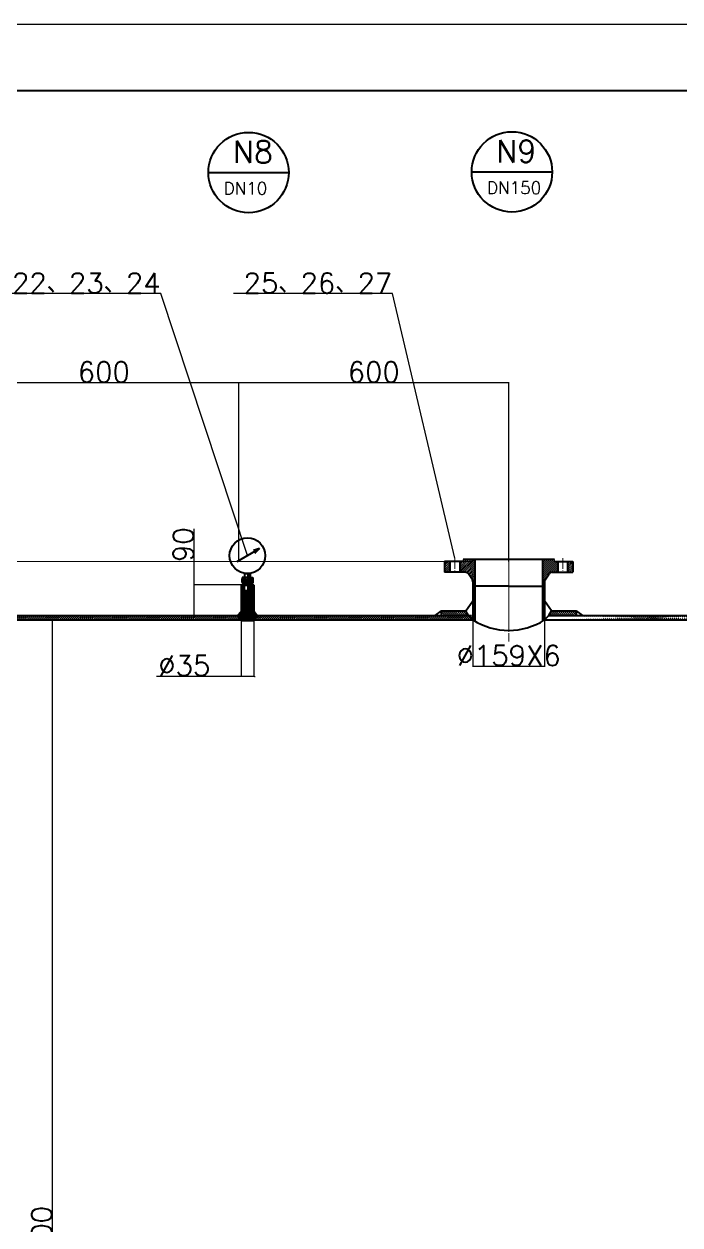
# Model space of a CAD drawing. Extents: x -11028 to 1475, y 2438 to 11279.
# Drawn here: x -4811 to -3353, y 8608 to 11279 of the extents above; entities that cross this region are included whole.
import ezdxf

# ---------------------------------------------------------------- set-up
doc = ezdxf.new("R2010")
doc.units = 0
doc.linetypes.add('ACAD_ISO04W100', pattern=[30.5, 24, -3, 0.5, -3])
doc.layers.get('DEFPOINTS').update_dxf_attribs({"linetype": 'CONTINUOUS', "lineweight": 13})
for name, color, linetype, lineweight in [('1粗实线', 3, 'CONTINUOUS', 40), ('2细实线', 7, 'CONTINUOUS', 25), ('3中心线', 30, 'ACAD_ISO04W100', 20), ('6双点划线', 6, 'CONTINUOUS', 20)]:
    doc.layers.add(name, color=color, linetype=linetype, lineweight=lineweight)
doc.styles.add('ST3', font='txt.shx', dxfattribs={"height": 45, "bigfont": 'intecad.shx'})
doc.dimstyles.get("Standard").update_dxf_attribs({"dimtxt": 0.18, "dimasz": 0.18, "dimexe": 0.18, "dimexo": 0.0625, "dimgap": 0.09, "dimtad": 0, "dimtih": 1, "dimtoh": 1, "dimdec": 4, "dimzin": 0, "dimdsep": 46, "dimtxsty": 'Standard', "dimcen": 0.09, "dimadec": 0, "dimazin": 0, "dimtfac": 1, "dimtdec": 4, "dimtofl": 0, "dimtmove": 0, "dimatfit": 3, "dimfxl": 0, "dimtolj": 1, "dimtzin": 0, "dimarcsym": 0})
doc.dimstyles.new('STANDARD$0', dxfattribs={"dimscale": 5, "dimtxt": 2.5, "dimasz": 2.5, "dimexe": 1.25, "dimexo": 0.625, "dimtad": 1, "dimdec": 4, "dimrnd": 1, "dimdsep": 46, "dimlunit": 6, "dimtxsty": 'Standard', "dimcen": -2.5, "dimadec": 0, "dimazin": 0, "dimtfac": 1, "dimtdec": 4, "dimtmove": 0, "dimatfit": 1, "dimfxl": 0, "dimtolj": 1, "dimtzin": 0, "dimarcsym": 0})

# ---------------------------------------------------------------- blocks, each defined once
blk = doc.blocks.new('*D22')
at = {"layer": '2细实线', "color": 7, "lineweight": -2}
for p, q in [((-4365.7, 9953.9), (-4749.6, 9953.9)), ((-4748.3, 9952.7), (-4748.3, 7155.2)), ((-4500.7, 7153.9), (-4749.6, 7153.9))]:
    blk.add_line(p, q, dxfattribs=at)
at = {"layer": '2细实线', "color": 7}
for points in [[(-4748.5, 9952.7), (-4748.1, 9952.7), (-4748.3, 9953.9)], [(-4748.5, 7155.2), (-4748.1, 7155.2), (-4748.3, 7153.9)]]:
    blk.add_solid(points, dxfattribs=at)
at = {"layer": 'DEFPOINTS', "color": 0}
for p in [(-4365.7, 9953.9), (-4748.3, 7153.9), (-4500.7, 7153.9)]:
    blk.add_point(p, dxfattribs=at)
at = {"layer": '2细实线', "color": 7, "insert": (-4772.1, 8553.9), "char_height": 45, "attachment_point": 5, "rotation": 90, "style": 'ST3'}
blk.add_mtext('\\A1;%%C2800', dxfattribs=at)
blk = doc.blocks.new('*D36')
at = {"layer": '2细实线', "color": 7, "lineweight": -2}
for p, q in [((-4328.3, 9952.5), (-4328.3, 9827)), ((-4300.5, 9952.5), (-4300.5, 9827)), ((-4329.8, 9828.3), (-4516.3, 9828.3)), ((-4300.5, 9828.3), (-4328.3, 9828.3)), ((-4299, 9828.3), (-4297.5, 9828.3))]:
    blk.add_line(p, q, dxfattribs=at)
at = {"layer": '2细实线', "color": 7}
for points in [[(-4329.8, 9828.5), (-4329.8, 9828), (-4328.3, 9828.3)], [(-4299, 9828.5), (-4299, 9828), (-4300.5, 9828.3)]]:
    blk.add_solid(points, dxfattribs=at)
at = {"layer": 'DEFPOINTS', "color": 0}
for p in [(-4328.3, 9952.7), (-4300.5, 9952.7), (-4300.5, 9828.3)]:
    blk.add_point(p, dxfattribs=at)
at = {"layer": '2细实线', "color": 7, "insert": (-4454.8, 9852.3), "char_height": 45, "attachment_point": 5, "style": 'ST3'}
blk.add_mtext('\\A1;%%C35', dxfattribs=at)
blk = doc.blocks.new('*D35')
at = {"layer": '2细实线', "color": 7, "linetype": 'ByBlock', "lineweight": -2}
for p, q in [((-4433.2, 10033.4), (-4433.2, 10156.4)), ((-4327.1, 10032.1), (-4434.4, 10032.1)), ((-4433.2, 9962.7), (-4433.2, 10032.1)), ((-4367.5, 9962.7), (-4434.4, 9962.7)), ((-4433.2, 9961.4), (-4433.2, 9960.2))]:
    blk.add_line(p, q, dxfattribs=at)
at = {"layer": '2细实线', "color": 7, "linetype": 'ByBlock'}
for points in [[(-4433.4, 10033.4), (-4433, 10033.4), (-4433.2, 10032.1)], [(-4433.4, 9961.4), (-4433, 9961.4), (-4433.2, 9962.7)]]:
    blk.add_solid(points, dxfattribs=at)
at = {"layer": 'DEFPOINTS', "color": 0, "linetype": 'ByBlock'}
for p in [(-4327.1, 10032.1), (-4433.2, 9962.7), (-4367.5, 9962.7)]:
    blk.add_point(p, dxfattribs=at)
at = {"layer": '2细实线', "color": 7, "linetype": 'ByBlock', "insert": (-4456.9, 10121.4), "char_height": 45, "attachment_point": 5, "rotation": 90, "style": 'ST3'}
blk.add_mtext('\\A1;90', dxfattribs=at)
blk = doc.blocks.new('*D64')
at = {"layer": '2细实线', "color": 7, "lineweight": -2}
for p, q in [((-3813.2, 10031.1), (-3813.2, 9849.5)), ((-3654.2, 10033.5), (-3654.2, 9849.5)), ((-3811.7, 9850.7), (-3655.7, 9850.7))]:
    blk.add_line(p, q, dxfattribs=at)
at = {"layer": '2细实线', "color": 7}
for points in [[(-3811.7, 9851), (-3811.7, 9850.5), (-3813.2, 9850.7)], [(-3655.7, 9851), (-3655.7, 9850.5), (-3654.2, 9850.7)]]:
    blk.add_solid(points, dxfattribs=at)
at = {"layer": 'DEFPOINTS', "color": 0}
for p in [(-3813.2, 10031.3), (-3654.2, 10033.7), (-3654.2, 9850.7)]:
    blk.add_point(p, dxfattribs=at)
at = {"layer": '2细实线', "color": 7, "insert": (-3733.7, 9874.7), "char_height": 45, "attachment_point": 5, "style": 'ST3'}
blk.add_mtext('\\A1;%%C159X6', dxfattribs=at)
blk = doc.blocks.new('*D73')
at = {"layer": '2细实线', "color": 7, "linetype": 'ByBlock', "lineweight": -2}
for p, q in [((-4933.7, 10446.8), (-4933.7, 10482.8)), ((-4932.4, 10481.6), (-4334.9, 10481.6)), ((-4333.7, 10083.9), (-4333.7, 10482.8))]:
    blk.add_line(p, q, dxfattribs=at)
at = {"layer": '2细实线', "color": 7, "linetype": 'ByBlock'}
for points in [[(-4932.4, 10481.8), (-4932.4, 10481.3), (-4933.7, 10481.6)], [(-4334.9, 10481.8), (-4334.9, 10481.3), (-4333.7, 10481.6)]]:
    blk.add_solid(points, dxfattribs=at)
at = {"layer": 'DEFPOINTS', "color": 0, "linetype": 'ByBlock'}
for p in [(-4333.7, 10481.6), (-4933.7, 10446.8), (-4333.7, 10083.9)]:
    blk.add_point(p, dxfattribs=at)
at = {"layer": '2细实线', "color": 7, "linetype": 'ByBlock', "insert": (-4633.7, 10505.3), "char_height": 45, "attachment_point": 5, "style": 'ST3'}
blk.add_mtext('\\A1;600', dxfattribs=at)
blk = doc.blocks.new('*D74')
at = {"layer": '2细实线', "color": 7, "linetype": 'ByBlock', "lineweight": -2}
for p, q in [((-4333.7, 10446.8), (-4333.7, 10482.8)), ((-4332.4, 10481.6), (-3734.9, 10481.6)), ((-3733.7, 10083.9), (-3733.7, 10482.8))]:
    blk.add_line(p, q, dxfattribs=at)
at = {"layer": '2细实线', "color": 7, "linetype": 'ByBlock'}
for points in [[(-4332.4, 10481.8), (-4332.4, 10481.3), (-4333.7, 10481.6)], [(-3734.9, 10481.8), (-3734.9, 10481.3), (-3733.7, 10481.6)]]:
    blk.add_solid(points, dxfattribs=at)
at = {"layer": 'DEFPOINTS', "color": 0, "linetype": 'ByBlock'}
for p in [(-3733.7, 10481.6), (-4333.7, 10446.8), (-3733.7, 10083.9)]:
    blk.add_point(p, dxfattribs=at)
at = {"layer": '2细实线', "color": 7, "linetype": 'ByBlock', "insert": (-4033.7, 10505.3), "char_height": 45, "attachment_point": 5, "style": 'ST3'}
blk.add_mtext('\\A1;600', dxfattribs=at)

msp = doc.modelspace()

# ---------------------------------------------------------------- hatches: boundary and pattern name
at = {"layer": '2细实线', "linetype": 'ByBlock'}
h = msp.add_hatch(dxfattribs=at)
h.set_pattern_fill('ANSI31', color=256, style=0)
h.paths.add_polyline_path([(-3808.68648, 10088.40449), (-3835.18648, 10088.40449), (-3835.18648, 10083.90449), (-3842.68648, 10083.90449), (-3842.68648, 10059.90449), (-3829.99937, 10059.90449, -0.2523857402), (-3823.31604, 10056.30142), (-3814.50314, 10042.90582, -0.1465112972), (-3813.18648, 10038.50889), (-3813.18648, 10028.90449), (-3808.68648, 10028.90449)])
h.paths.add_polyline_path([(-3864.68648, 10083.90449), (-3876.18648, 10083.90449), (-3876.18648, 10059.90449), (-3864.68648, 10059.90449)])
h.paths.add_polyline_path([(-3624.68648, 10083.90449), (-3632.18648, 10083.90449), (-3632.18648, 10088.40449), (-3658.68648, 10088.40449), (-3658.68648, 10028.90449), (-3654.18648, 10028.90449), (-3654.18648, 10038.50889, -0.1465112972), (-3652.86981, 10042.90582), (-3644.05691, 10056.30142, -0.2523857402), (-3637.37358, 10059.90449), (-3624.68648, 10059.90449)])
h.paths.add_polyline_path([(-3591.18648, 10083.90449), (-3602.68648, 10083.90449), (-3602.68648, 10059.90449), (-3591.18648, 10059.90449)])
h = msp.add_hatch(dxfattribs=at)
h.set_pattern_fill('ANSI31', color=256, angle=90, style=0)
h.paths.add_polyline_path([(-3828.74975, 9973.90449), (-3883.68648, 9973.90449), (-3883.68648, 9963.90449), (-3823.15035, 9963.90449)])
h.paths.add_polyline_path([(-3808.68648, 10028.90449), (-3813.18648, 10028.90449), (-3813.18648, 9953.90449, 0.0089968987), (-3808.68648, 9951.12422)])
h.paths.add_polyline_path([(-3654.18648, 10028.90449), (-3658.68648, 10028.90449), (-3658.68648, 9951.12422, 0.0089968987), (-3654.18648, 9953.90449)])
h.paths.add_polyline_path([(-3583.68648, 9973.90449), (-3638.6232, 9973.90449), (-3644.2226, 9963.90449), (-3583.68648, 9963.90449)])
h = msp.add_hatch(dxfattribs=at)
h.set_pattern_fill('ANSI31', color=256, style=0)
h.paths.add_polyline_path([(-4337.7062, 9962.65449), (-4336.58307, 9963.90449), (-4896.46967, 9963.90449), (-4904.39231, 9953.90449), (-4329.4126, 9953.90449)])
h.paths.add_polyline_path([(-3813.18648, 9963.90449), (-4292.5231, 9963.90449), (-4291.59452, 9962.65449), (-4299.72547, 9953.90449), (-3813.18648, 9953.90449)])
h = msp.add_hatch(dxfattribs=at)
h.set_pattern_fill('ANSI37', color=256, scale=0.148845, angle=90, style=0)
h.set_pattern_definition([(135, (-43696.76267, -32860.21826), (-0.334166661, -0.334166661), []), (225, (-43696.76267, -32860.21826), (0.334166661, -0.334166661), [])])
h.paths.add_polyline_path([(-4328.30078, 9973.1223), (-4337.7062, 9962.65449), (-4328.30078, 9962.65449)])
h.paths.add_polyline_path([(-4328.30078, 9962.65449), (-4337.7062, 9962.65449), (-4328.30078, 9952.73149)])
h.paths.add_polyline_path([(-4291.59452, 9962.65449), (-4300.51639, 9962.65449), (-4300.51639, 9953.05336)])
h.paths.add_polyline_path([(-4300.51639, 9974.66454), (-4300.51639, 9962.65449), (-4291.59452, 9962.65449)])
h = msp.add_hatch(dxfattribs=at)
h.set_pattern_fill('ANSI31', color=256, style=0)
edge = h.paths.add_edge_path()
edge.add_line((-3654.18648, 9953.90449), (-3196.15084, 9953.90449))
edge.add_line((-3644.2226, 9963.90449), (-3195.18608, 9963.90449))

# ---------------------------------------------------------------- linework, layer by layer
at = {"layer": '1粗实线', "linetype": 'ByBlock'}
for p, q in [((1308.87889, 11130.45115), (-10655.65875, 11130.45115)), ((-3828.74975, 9973.90449), (-3813.18648, 9996.20669)), ((-3638.6232, 9973.90449), (-3654.18648, 9996.20669)), ((-4896.99614, 9963.90449), (-3816.29853, 9963.90449)), ((-3883.68648, 9973.90449), (-3897.97855, 9963.90449)), ((-3883.68648, 9973.90449), (-3828.74975, 9973.90449)), ((-3823.15035, 9963.90449), (-3828.74975, 9973.90449)), ((-3813.18648, 9953.90449), (-3823.15035, 9963.90449)), ((-3654.18648, 9953.90449), (-3644.2226, 9963.90449)), ((-3644.2226, 9963.90449), (-3638.6232, 9973.90449)), ((-3644.2226, 9963.90449), (-3195.18608, 9963.90449)), ((-3638.6232, 9973.90449), (-3583.68648, 9973.90449)), ((-3583.68648, 9973.90449), (-3569.3944, 9963.90449)), ((-6104.39231, 9953.90449), (-3813.18648, 9953.90449)), ((-3654.18648, 9953.90449), (-3196.15084, 9953.90449))]:
    msp.add_line(p, q, dxfattribs=at)
at = {"layer": '1粗实线'}
for p, q in [((-4401.26681, 10949.01521), (-4222.5483, 10949.01521)), ((-3815.8433, 10950.26521), (-3637.12479, 10950.26521)), ((-4337.37487, 10083.59083), (-4287.49572, 10112.38858)), ((-4287.49572, 10112.38858), (-4301.17229, 10108.30971)), ((-4301.17229, 10108.30971), (-4293.5742, 10108.87916)), ((-4287.49572, 10112.38858), (-4297.86641, 10102.58375)), ((-4297.86641, 10102.58375), (-4293.5742, 10108.87916)), ((-3876.18648, 10083.90449), (-3876.18648, 10059.90449)), ((-3835.18648, 10083.90449), (-3876.18648, 10083.90449)), ((-3864.68648, 10083.90449), (-3864.68648, 10059.90449)), ((-3842.68648, 10083.90449), (-3842.68648, 10059.90449)), ((-3632.18648, 10088.40449), (-3835.18648, 10088.40449)), ((-3808.68648, 10088.40449), (-3808.68648, 9951.12422)), ((-3658.68648, 10088.40449), (-3658.68648, 9951.12422)), ((-3632.18648, 10083.90449), (-3591.18648, 10083.90449)), ((-3624.68648, 10083.90449), (-3624.68648, 10059.90449)), ((-3602.68648, 10083.90449), (-3602.68648, 10059.90449)), ((-3591.18648, 10083.90449), (-3591.18648, 10059.90449)), ((-4314.40859, 10047.99226), (-4326.31618, 10047.99226)), ((-4326.31618, 10047.99226), (-4326.31618, 10035.29082)), ((-4326.0795, 10037.67234), (-4326.0795, 10045.61074)), ((-4326.0795, 10045.61074), (-4316.77091, 10045.61074)), ((-4320.7593, 10057.51834), (-4308.05787, 10057.51834)), ((-4320.7593, 10057.51834), (-4320.7593, 10047.99226)), ((-4316.77091, 10037.67234), (-4316.77091, 10045.61074)), ((-4314.40859, 10053.54914), (-4310.24093, 10053.54914)), ((-4311.23323, 10053.54914), (-4311.23323, 10017.82635)), ((-4308.05787, 10057.51834), (-4308.05787, 10047.99226)), ((-4308.05787, 10047.99226), (-4302.50099, 10047.99226)), ((-4302.50099, 10047.99226), (-4302.50099, 10035.29082)), ((-3829.99937, 10059.90449), (-3876.18648, 10059.90449)), ((-3814.50314, 10042.90582), (-3823.31604, 10056.30142)), ((-3652.86981, 10042.90582), (-3644.05691, 10056.30142)), ((-3637.37358, 10059.90449), (-3591.18648, 10059.90449)), ((-4328.30078, 10030.87707), (-4327.06239, 10032.11546)), ((-4328.30078, 10030.87707), (-4328.30078, 9952.73149)), ((-4327.06239, 10032.11546), (-4301.75478, 10032.11546)), ((-4314.40859, 10035.29082), (-4326.31618, 10035.29082)), ((-4326.0795, 10037.67234), (-4316.77091, 10037.67234)), ((-4314.40859, 10032.11546), (-4322.7439, 10032.11546)), ((-4322.7439, 10032.11546), (-4322.7439, 10019.01711)), ((-4321.55314, 10030.87707), (-4322.7439, 10032.11546)), ((-4322.7439, 10019.01711), (-4314.40859, 10019.01711)), ((-4322.7439, 10019.01711), (-4321.55314, 10017.82635)), ((-4321.55314, 10030.87707), (-4321.55314, 10016.23867)), ((-4321.55314, 10030.87707), (-4314.40859, 10030.87707)), ((-4321.55314, 10017.82635), (-4307.26403, 10017.82635)), ((-4320.7593, 10035.29082), (-4320.7593, 10032.11546)), ((-4307.26403, 10030.87707), (-4314.40859, 10030.87707)), ((-4308.05787, 10035.29082), (-4302.50099, 10035.29082)), ((-4308.05787, 10035.29082), (-4308.05787, 10032.11546)), ((-4308.05787, 10032.11546), (-4306.07327, 10032.11546)), ((-4307.26403, 10030.87707), (-4306.07327, 10032.11546)), ((-4307.26403, 10030.87707), (-4307.26403, 10016.23867)), ((-4306.07327, 10019.01711), (-4307.26403, 10017.82635)), ((-4306.07327, 10032.11546), (-4306.07327, 10019.01711)), ((-4300.51639, 10030.87707), (-4301.75478, 10032.11546)), ((-4300.51639, 10030.87707), (-4300.51639, 9952.73149)), ((-3813.18648, 10038.50889), (-3813.18648, 9953.90449)), ((-3733.68648, 10028.90449), (-3813.18648, 10028.90449)), ((-3733.68648, 10028.90449), (-3654.18648, 10028.90449)), ((-3654.18648, 10038.50889), (-3654.18648, 9953.90449)), ((-4323.14082, 10016.23867), (-4305.67635, 10016.23867)), ((-4323.14082, 10016.23867), (-4323.14082, 10012.26947)), ((-4323.14082, 10012.26947), (-4305.67635, 10012.26947)), ((-4317.58394, 10012.26947), (-4317.58394, 9952.73149)), ((-4311.23323, 10012.26947), (-4311.23323, 9952.73149)), ((-4305.67635, 10016.23867), (-4305.67635, 10012.26947)), ((-3883.68648, 9973.90449), (-3883.68648, 9963.90449)), ((-3583.68648, 9973.90449), (-3583.68648, 9963.90449)), ((-3583.68648, 9973.90449), (-3583.68648, 9963.90449)), ((-4328.30078, 9952.73149), (-4300.51639, 9952.73149))]:
    msp.add_line(p, q, dxfattribs=at)
for centre, radius in [((-4311.90756, 10949.01521), 89.35925), ((-3726.48404, 10950.26521), 89.35925), ((-4314.40859, 10096.85043), 39.69199)]:
    msp.add_circle(centre, radius, dxfattribs=at)
for centre, start, end in [((-3829.99937, 10051.90449), 33.34070735, 90), ((-3637.37358, 10051.90449), 90, 146.65929265), ((-3821.18648, 10038.50889), 0, 33.34070735), ((-3646.18648, 10038.50889), 146.65929265, 180)]:
    msp.add_arc(centre, 8, start, end, dxfattribs=at)
at = {"layer": '1粗实线', "linetype": 'ByBlock'}
msp.add_arc((-3733.68648, 10077.54732), 146.99592, 237.25975035, 302.74024965, dxfattribs=at)
at = {"layer": '2细实线'}
for p, q in [((-4348.78286, 10077.00443), (-4348.78082, 10077.00561)), ((-4316.77091, 10045.61074), (-4326.0795, 10037.67234)), ((-4326.0795, 10045.61074), (-4316.77091, 10037.67234)), ((-4314.40859, 10057.51834), (-4314.40859, 10017.82635)), ((-4314.40859, 10057.51834), (-4314.40859, 10017.82635)), ((-4311.23323, 10051.80674), (-4308.05787, 10054.9821)), ((-4311.23323, 10053.3504), (-4311.03449, 10053.54914)), ((-4311.23323, 10050.26308), (-4308.05787, 10053.43844)), ((-4311.23323, 10048.71943), (-4308.05787, 10051.89479)), ((-4311.23323, 10047.17577), (-4308.05787, 10050.35113)), ((-4311.23323, 10045.63212), (-4308.05787, 10048.80747)), ((-4311.23323, 10044.08846), (-4307.32943, 10047.99226)), ((-4311.23323, 10042.5448), (-4305.78577, 10047.99226)), ((-4311.23323, 10041.00115), (-4304.24212, 10047.99226)), ((-4311.23323, 10039.45749), (-4302.69846, 10047.99226)), ((-4311.23323, 10037.91383), (-4302.50099, 10046.64607)), ((-4311.23323, 10036.37018), (-4302.50099, 10045.10242)), ((-4310.24093, 10057.51834), (-4310.24093, 10053.54914)), ((-4310.24093, 10057.43001), (-4310.1526, 10057.51834)), ((-4310.24093, 10055.88635), (-4308.60894, 10057.51834)), ((-4310.24093, 10054.3427), (-4308.05787, 10056.52575)), ((-4328.30078, 10030.23758), (-4326.4229, 10032.11546)), ((-4328.30078, 10028.69392), (-4324.87924, 10032.11546)), ((-4328.30078, 10027.15027), (-4323.33558, 10032.11546)), ((-4328.30078, 10025.60661), (-4322.7439, 10031.16349)), ((-4328.30078, 10024.06295), (-4322.7439, 10029.61983)), ((-4328.30078, 10022.5193), (-4322.7439, 10028.07618)), ((-4328.30078, 10020.97564), (-4322.7439, 10026.53252)), ((-4328.30078, 10019.43199), (-4322.7439, 10024.98886)), ((-4328.30078, 10017.88833), (-4322.7439, 10023.44521)), ((-4328.30078, 10016.34467), (-4322.7439, 10021.90155)), ((-4328.30078, 10014.80102), (-4322.7439, 10020.3579)), ((-4328.30078, 10013.25736), (-4322.7439, 10018.81424)), ((-4328.30078, 10011.7137), (-4322.7439, 10017.27058)), ((-4322.7439, 10032.11546), (-4322.7439, 10016.23867)), ((-4321.57784, 10017.82635), (-4321.57784, 10032.11546)), ((-4311.23323, 10034.82652), (-4302.50099, 10043.55876)), ((-4311.23323, 10033.28287), (-4302.50099, 10042.0151)), ((-4311.23323, 10031.73921), (-4308.05787, 10034.91457)), ((-4311.23323, 10030.19555), (-4308.05787, 10033.37091)), ((-4311.23323, 10028.6519), (-4307.76966, 10032.11546)), ((-4311.23323, 10027.10824), (-4306.22601, 10032.11546)), ((-4311.23323, 10025.56459), (-4306.07327, 10030.72454)), ((-4311.23323, 10024.02093), (-4306.07327, 10029.18089)), ((-4311.23323, 10022.47727), (-4306.07327, 10027.63723)), ((-4311.23323, 10020.93362), (-4306.07327, 10026.09358)), ((-4311.23323, 10019.38996), (-4306.07327, 10024.54992)), ((-4311.23323, 10017.84631), (-4306.07327, 10023.00626)), ((-4309.70953, 10017.82635), (-4306.07327, 10021.46261)), ((-4308.16587, 10017.82635), (-4306.07327, 10019.91895)), ((-4307.68162, 10035.29082), (-4302.50099, 10040.47145)), ((-4307.26403, 10017.82635), (-4307.26403, 10032.11546)), ((-4306.13796, 10035.29082), (-4302.50099, 10038.92779)), ((-4306.07327, 10032.11546), (-4306.07327, 10016.23867)), ((-4306.07327, 10030.85391), (-4304.81171, 10032.11546)), ((-4306.07327, 10029.31025), (-4303.26806, 10032.11546)), ((-4306.07327, 10027.76659), (-4301.73959, 10032.10027)), ((-4306.07327, 10026.22294), (-4300.96776, 10031.32844)), ((-4306.07327, 10024.67928), (-4300.51639, 10030.23616)), ((-4306.07327, 10023.13563), (-4300.51639, 10028.6925)), ((-4306.07327, 10021.59197), (-4300.51639, 10027.14885)), ((-4306.07327, 10020.04831), (-4300.51639, 10025.60519)), ((-4306.07327, 10018.50466), (-4300.51639, 10024.06154)), ((-4306.07327, 10016.961), (-4300.51639, 10022.51788)), ((-4305.67635, 10015.81427), (-4300.51639, 10020.97422)), ((-4305.67635, 10014.27061), (-4300.51639, 10019.43057)), ((-4305.67635, 10012.72695), (-4300.51639, 10017.88691)), ((-4304.5943, 10035.29082), (-4302.50099, 10037.38414)), ((-4303.05065, 10035.29082), (-4302.50099, 10035.84048)), ((-4328.30078, 10010.17005), (-4323.14082, 10015.33001)), ((-4328.30078, 10008.62639), (-4323.14082, 10013.78635)), ((-4328.30078, 10007.08274), (-4323.11405, 10012.26947)), ((-4328.30078, 10005.53908), (-4321.57039, 10012.26947)), ((-4328.30078, 10003.99542), (-4320.02674, 10012.26947)), ((-4328.30078, 10002.45177), (-4318.48308, 10012.26947)), ((-4328.30078, 10000.90811), (-4317.58394, 10011.62495)), ((-4328.30078, 9999.36446), (-4317.58394, 10010.08129)), ((-4328.30078, 9997.8208), (-4317.58394, 10008.53764)), ((-4328.30078, 9996.27714), (-4317.58394, 10006.99398)), ((-4328.30078, 9994.73349), (-4317.58394, 10005.45033)), ((-4328.30078, 9993.18983), (-4317.58394, 10003.90667)), ((-4328.30078, 9991.64618), (-4317.58394, 10002.36301)), ((-4328.30078, 9990.10252), (-4317.58394, 10000.81936)), ((-4328.30078, 9988.55886), (-4317.58394, 9999.2757)), ((-4328.30078, 9987.01521), (-4317.58394, 9997.73204)), ((-4328.30078, 9985.47155), (-4317.58394, 9996.18839)), ((-4328.30078, 9983.9279), (-4317.58394, 9994.64473)), ((-4328.30078, 9982.38424), (-4317.58394, 9993.10108)), ((-4328.30078, 9980.84058), (-4317.58394, 9991.55742)), ((-4311.23323, 10005.62642), (-4300.51639, 10016.34326)), ((-4311.23323, 10004.08276), (-4300.51639, 10014.7996)), ((-4311.23323, 10002.53911), (-4300.51639, 10013.25594)), ((-4311.23323, 10007.17007), (-4306.13383, 10012.26947)), ((-4311.23323, 10008.71373), (-4307.67749, 10012.26947)), ((-4311.23323, 10010.25739), (-4309.22114, 10012.26947)), ((-4311.23323, 10000.99545), (-4300.51639, 10011.71229)), ((-4311.23323, 9999.45179), (-4300.51639, 10010.16863)), ((-4311.23323, 9997.90814), (-4300.51639, 10008.62498)), ((-4311.23323, 9996.36448), (-4300.51639, 10007.08132)), ((-4311.23323, 9994.82083), (-4300.51639, 10005.53766)), ((-4311.23323, 9993.27717), (-4300.51639, 10003.99401)), ((-4311.23323, 9991.73351), (-4300.51639, 10002.45035)), ((-4311.23323, 9990.18986), (-4300.51639, 10000.90669)), ((-4311.23323, 9988.6462), (-4300.51639, 9999.36304)), ((-4311.23323, 9987.10255), (-4300.51639, 9997.81938)), ((-4311.23323, 9985.55889), (-4300.51639, 9996.27573)), ((-4311.23323, 9984.01523), (-4300.51639, 9994.73207)), ((-4311.23323, 9982.47158), (-4300.51639, 9993.18841)), ((-4311.23323, 9980.92792), (-4300.51639, 9991.64476)), ((-4328.30078, 9979.29693), (-4317.58394, 9990.01376)), ((-4328.30078, 9977.75327), (-4317.58394, 9988.47011)), ((-4328.30078, 9976.20962), (-4317.58394, 9986.92645)), ((-4328.30078, 9974.66596), (-4317.58394, 9985.3828)), ((-4328.30078, 9973.1223), (-4317.58394, 9983.83914)), ((-4328.30078, 9971.57865), (-4317.58394, 9982.29548)), ((-4328.30078, 9970.03499), (-4317.58394, 9980.75183)), ((-4328.30078, 9968.49134), (-4317.58394, 9979.20817)), ((-4328.30078, 9966.94768), (-4317.58394, 9977.66452)), ((-4328.30078, 9965.40402), (-4317.58394, 9976.12086)), ((-4328.30078, 9963.86037), (-4317.58394, 9974.5772)), ((-4328.30078, 9962.31671), (-4317.58394, 9973.03355)), ((-4328.30078, 9960.77306), (-4317.58394, 9971.48989)), ((-4328.30078, 9959.2294), (-4317.58394, 9969.94624)), ((-4328.30078, 9957.68574), (-4317.58394, 9968.40258)), ((-4328.30078, 9956.14209), (-4317.58394, 9966.85892)), ((-4328.30078, 9954.59843), (-4317.58394, 9965.31527)), ((-4328.30078, 9953.05477), (-4317.58394, 9963.77161)), ((-4311.23323, 9979.38427), (-4300.51639, 9990.1011)), ((-4311.23323, 9977.84061), (-4300.51639, 9988.55745)), ((-4311.23323, 9976.29695), (-4300.51639, 9987.01379)), ((-4311.23323, 9974.7533), (-4300.51639, 9985.47013)), ((-4311.23323, 9973.20964), (-4300.51639, 9983.92648)), ((-4311.23323, 9971.66599), (-4300.51639, 9982.38282)), ((-4311.23323, 9970.12233), (-4300.51639, 9980.83917)), ((-4311.23323, 9968.57867), (-4300.51639, 9979.29551)), ((-4311.23323, 9967.03502), (-4300.51639, 9977.75185)), ((-4311.23323, 9965.49136), (-4300.51639, 9976.2082)), ((-4311.23323, 9963.94771), (-4300.51639, 9974.66454)), ((-4311.23323, 9962.40405), (-4300.51639, 9973.12089)), ((-4311.23323, 9960.86039), (-4300.51639, 9971.57723)), ((-4311.23323, 9959.31674), (-4300.51639, 9970.03357)), ((-4311.23323, 9957.77308), (-4300.51639, 9968.48992)), ((-4311.23323, 9956.22943), (-4300.51639, 9966.94626)), ((-4311.23323, 9954.68577), (-4300.51639, 9965.40261)), ((-4311.23323, 9953.14211), (-4300.51639, 9963.85895)), ((-4327.08041, 9952.73149), (-4317.58394, 9962.22796)), ((-4325.53676, 9952.73149), (-4317.58394, 9960.6843)), ((-4323.9931, 9952.73149), (-4317.58394, 9959.14064)), ((-4322.44944, 9952.73149), (-4317.58394, 9957.59699)), ((-4320.90579, 9952.73149), (-4317.58394, 9956.05333)), ((-4319.36213, 9952.73149), (-4317.58394, 9954.50968)), ((-4310.1002, 9952.73149), (-4300.51639, 9962.31529)), ((-4308.55654, 9952.73149), (-4300.51639, 9960.77164)), ((-4307.01288, 9952.73149), (-4300.51639, 9959.22798)), ((-4305.46923, 9952.73149), (-4300.51639, 9957.68433)), ((-4303.92557, 9952.73149), (-4300.51639, 9956.14067)), ((-4302.38192, 9952.73149), (-4300.51639, 9954.59701)), ((-4300.83826, 9952.73149), (-4300.51639, 9953.05336))]:
    msp.add_line(p, q, dxfattribs=at)
at = {"layer": '2细实线', "linetype": 'ByBlock'}
for p, q in [((-4337.7062, 9962.65449), (-4328.30078, 9973.1223)), ((-4291.59452, 9962.65449), (-4300.51639, 9974.66454)), ((-4328.30078, 9952.73149), (-4337.7062, 9962.65449)), ((-4300.51639, 9953.05336), (-4291.59452, 9962.65449))]:
    msp.add_line(p, q, dxfattribs=at)
at = {"layer": '2细实线'}
msp.add_lwpolyline([(-11027.77137, 2437.9004), (-11027.77137, 11279.29619), (1475.21258, 11279.29619), (1475.21258, 2437.9004)], close=True, dxfattribs=at)
at = {"layer": '3中心线'}
for p, q in [((-3733.68648, 10199.06341), (-3733.68648, 9905.69314)), ((-3853.68648, 10091.30449), (-3853.68648, 10059.90449)), ((-3835.18648, 10088.40449), (-3835.18648, 10083.90449)), ((-3733.68648, 10091.30449), (-3733.68648, 9930.5514)), ((-3632.18648, 10088.40449), (-3632.18648, 10083.90449)), ((-3613.68648, 10091.30449), (-3613.68648, 10059.90449)), ((-4314.40859, 10052.35023), (-4314.40859, 9952.35023)), ((-4314.40859, 10044.37247), (-4314.40859, 9952.73149))]:
    msp.add_line(p, q, dxfattribs=at)
at = {"layer": '6双点划线', "linetype": 'ByBlock'}
msp.add_line((-7977.68648, 10083.90449), (-3818.53914, 10083.90449), dxfattribs=at)

# ---------------------------------------------------------------- texts
at = {"layer": '2细实线', "color": 7, "linetype": 'ByBlock', "style": 'ST3'}
for s, height, p in [('N8', 49.361626, (-4346.68953, 10970.32201)), ('N9', 49.361626, (-3761.26601, 10971.57201)), ('DN10', 27.296477, (-4367.47754, 10900.15711)), ('DN150', 27.296477, (-3782.05402, 10901.40711))]:
    msp.add_text(s, height=height, dxfattribs=at).set_placement(p)
at = {"layer": '2细实线', "color": 7, "linetype": 'ByBlock', "char_height": 45, "attachment_point": 9, "style": 'ST3'}
for s, insert in [('22、23、24', (-4507.35426, 10680.47787)), ('25、26、27', (-3992.6014, 10680.47787))]:
    msp.add_mtext(s, dxfattribs=dict(at, insert=insert))

# ---------------------------------------------------------------- dimensions: what is measured, and where the dimension line sits
at = {"layer": '2细实线', "linetype": 'ByBlock'}
for base, p1, p2, picture, middle in [((-4333.68648, 10481.55026), (-4933.68648, 10446.77133), (-4333.68648, 10083.90449), '*D73', (-4633.68648, 10505.30026)), ((-3733.68648, 10481.55026), (-4333.68648, 10446.77133), (-3733.68648, 10083.90449), '*D74', (-4033.68648, 10505.30026))]:
    dim = msp.add_linear_dim(base=base, p1=p1, p2=p2, text='600', dimstyle='STANDARD$0', override={"dimtxt": 0.5, "dimasz": 0.25, "dimexe": 0.25, "dimexo": 0, "dimgap": 0.25, "dimrnd": 0.0005, "dimtxsty": 'ST3', "dimcen": 2.5, "dimclrd": 7, "dimclre": 7, "dimclrt": 7}, dxfattribs=at)
    dim.commit()
    dim.dimension.update_dxf_attribs({"geometry": picture, "text_midpoint": middle})
dim = msp.add_linear_dim(base=(-4433.16146, 9962.65449), p1=(-4327.06239, 10032.11546), p2=(-4367.48445, 9962.65449), angle=90, text='90', dimstyle='STANDARD$0', override={"dimtxt": 0.5, "dimasz": 0.25, "dimexe": 0.25, "dimexo": 0, "dimgap": 0.25, "dimrnd": 0.0005, "dimtxsty": 'ST3', "dimcen": 2.5, "dimclrd": 7, "dimclre": 7, "dimclrt": 7}, dxfattribs=at)
dim.commit()
dim.dimension.update_dxf_attribs({"geometry": '*D35', "text_midpoint": (-4433.16146, 10121.42249), "dimtype": 160})
at = {"layer": '2细实线'}
for base, p1, p2, text, dimstyle, override, picture, middle in [((-3654.18648, 9850.70732), (-3813.18648, 10031.30449), (-3654.18648, 10033.70669), '%%C159X6', 'STANDARD$0', {"dimscale": 1, "dimtxt": 3.5, "dimasz": 1.5, "dimexo": 0.25, "dimgap": 1.5, "dimtxsty": 'ST3', "dimcen": 1.5, "dimclrd": 7, "dimclre": 7, "dimclrt": 7, "dimatfit": 0}, '*D64', (-3733.68648, 9850.70732)), ((-4300.51639, 9828.29448), (-4328.30078, 9952.73149), (-4300.51639, 9952.73149), '%%C35', 'Standard', {"dimtxt": 3.5, "dimasz": 1.5, "dimexe": 1.25, "dimexo": 0.25, "dimgap": 1.5, "dimtad": 1, "dimtih": 0, "dimtoh": 0, "dimzin": 8, "dimlunit": 6, "dimtxsty": 'ST3', "dimcen": 1.5, "dimclrd": 7, "dimclre": 7, "dimclrt": 7, "dimtofl": 1, "dimatfit": 0}, '*D36', (-4454.81907, 9828.29448))]:
    dim = msp.add_linear_dim(base=base, p1=p1, p2=p2, text=text, dimstyle=dimstyle, override=override, dxfattribs=at)
    dim.commit()
    dim.dimension.update_dxf_attribs({"geometry": picture, "text_midpoint": middle, "dimtype": 160})
dim = msp.add_linear_dim(base=(-4748.32795, 7153.90449), p1=(-4365.72014, 9953.90449), p2=(-4500.72014, 7153.90449), angle=270, text='%%C2800', dimstyle='STANDARD$0', override={"dimtxt": 0.5, "dimasz": 0.25, "dimexe": 0.25, "dimexo": 0, "dimgap": 0.25, "dimrnd": 0.0005, "dimtxsty": 'ST3', "dimcen": 2.5, "dimclrd": 7, "dimclre": 7, "dimclrt": 7}, dxfattribs=at)
dim.commit()
dim.dimension.update_dxf_attribs({"geometry": '*D22', "text_midpoint": (-4772.07795, 8553.90449)})

# ---------------------------------------------------------------- leaders
at = {"layer": '2细实线', "linetype": 'ByBlock', "annotation_type": 0, "has_hookline": 1, "hookline_direction": 1, "text_width": 352.69231}
for points in [[(-4314.40859, 10096.85043), (-4506.85426, 10680.22787), (-4507.10426, 10680.22787)], [(-3853.68648, 10091.30449), (-3992.1014, 10680.22787), (-3992.3514, 10680.22787)]]:
    msp.add_leader(points, dimstyle='Standard', override={"dimtxt": 0.5, "dimasz": 0.25, "dimexe": 0.25, "dimexo": 0, "dimgap": 0.25, "dimtad": 1, "dimrnd": 0.0005, "dimzin": 8, "dimlunit": 6, "dimtxsty": 'ST3', "dimcen": 2.5, "dimclrd": 7, "dimclre": 7, "dimclrt": 7, "dimtofl": 1}, dxfattribs=at)

doc.saveas('drawing.dxf')
